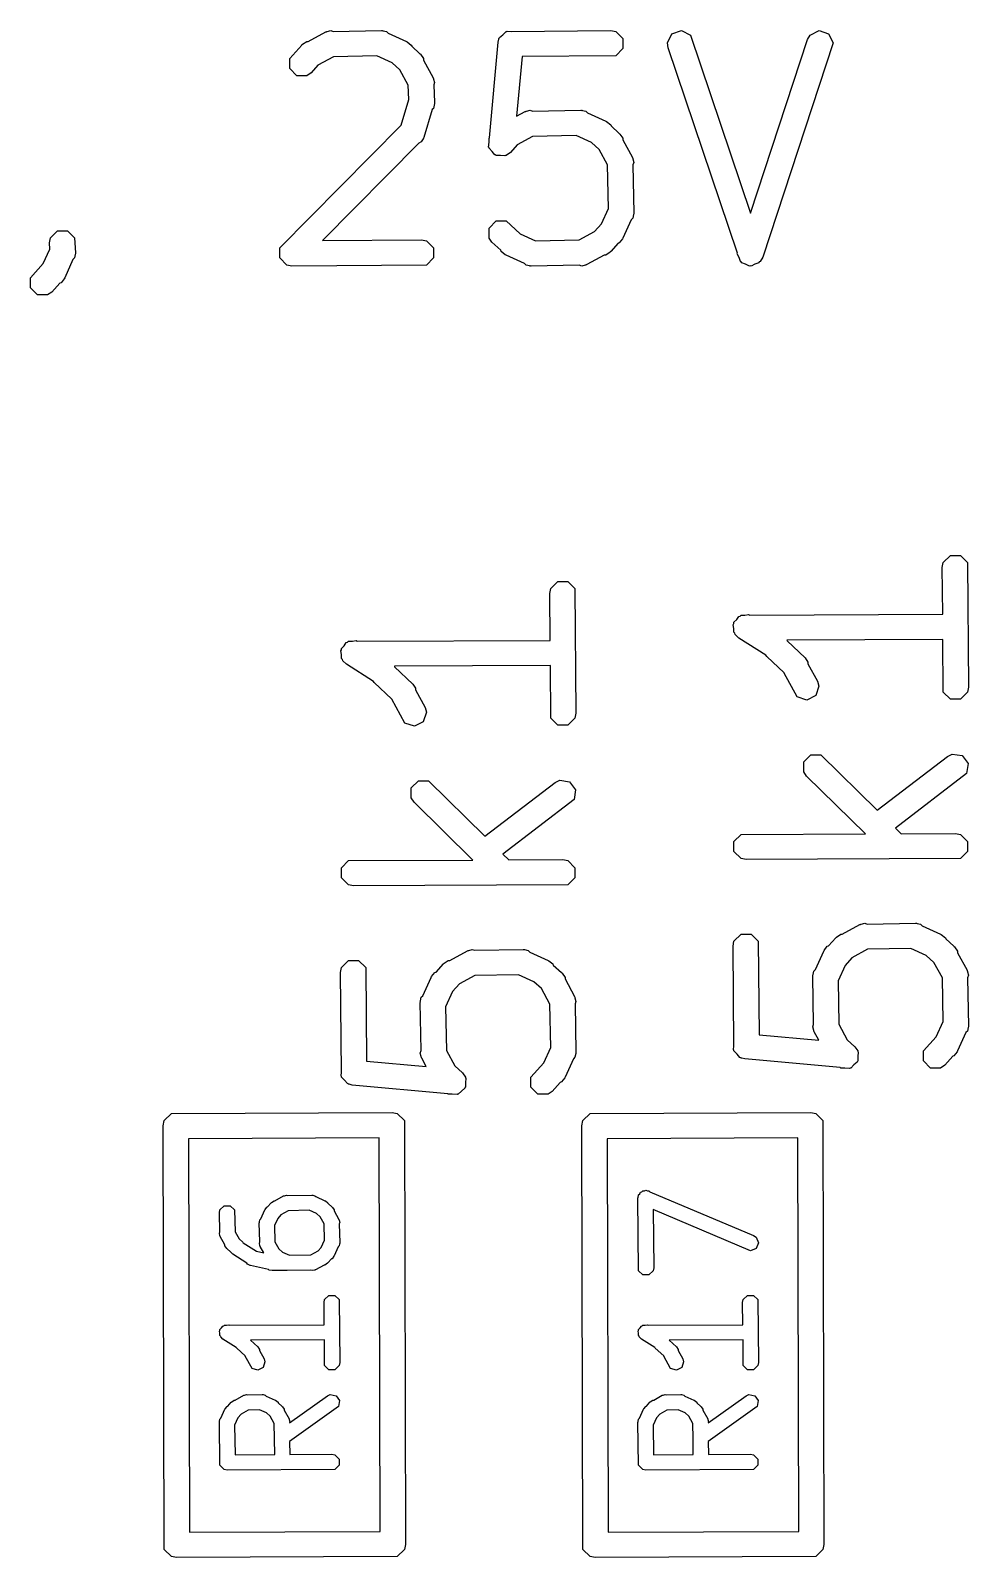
# Model space of a CAD drawing. Extents: x 4.84 to 6.71, y -5.93 to -3.85.
# Drawn here: x 6.2256 to 6.3667, y -5.2933 to -5.0636 of the extents above; entities that cross this region are included whole.
import ezdxf

# ---------------------------------------------------------------- set-up
doc = ezdxf.new("R2010")
doc.units = 0
doc.header["$MEASUREMENT"] = 0
doc.layers.add('BLACK', color=7, linetype='CONTINUOUS')

msp = doc.modelspace()

# ---------------------------------------------------------------- linework, layer by layer
at = {"layer": 'BLACK', "linetype": 'CONTINUOUS'}
for p, q in [((6.26651, -5.06565), (6.26715, -5.06523)), ((6.26715, -5.06523), (6.26738, -5.06523)), ((6.26738, -5.06523), (6.27002, -5.06379)), ((6.27002, -5.06379), (6.27012, -5.06376)), ((6.27012, -5.06376), (6.27015, -5.06373)), ((6.27015, -5.06373), (6.27024, -5.06373)), ((6.27024, -5.06373), (6.27076, -5.06358)), ((6.27076, -5.06358), (6.27114, -5.06371)), ((6.27114, -5.06371), (6.2784, -5.06358)), ((6.2784, -5.06358), (6.2785, -5.0636)), ((6.2785, -5.0636), (6.27854, -5.06358)), ((6.27854, -5.06358), (6.27863, -5.06362)), ((6.27863, -5.06362), (6.27916, -5.06373)), ((6.27916, -5.06373), (6.2794, -5.06398)), ((6.2794, -5.06398), (6.28216, -5.06523)), ((6.28216, -5.06523), (6.28216, -5.06523)), ((6.28216, -5.06523), (6.28216, -5.06523)), ((6.28216, -5.06523), (6.28228, -5.06529)), ((6.28228, -5.06529), (6.28289, -5.06576)), ((6.29464, -5.07973), (6.29594, -5.06535)), ((6.29594, -5.06535), (6.29608, -5.06489)), ((6.29608, -5.06479), (6.29612, -5.06475)), ((6.29608, -5.06489), (6.29608, -5.06479)), ((6.29612, -5.06475), (6.29617, -5.06462)), ((6.29617, -5.06462), (6.29668, -5.0642)), ((6.29668, -5.0642), (6.29715, -5.06373)), ((6.29715, -5.06373), (6.29725, -5.06373)), ((6.29725, -5.06373), (6.29733, -5.06366)), ((6.29733, -5.06366), (6.29792, -5.06372)), ((6.29792, -5.06372), (6.3129, -5.06358)), ((6.3129, -5.06358), (6.31365, -5.06373)), ((6.31365, -5.06373), (6.31472, -5.06479)), ((6.31472, -5.06479), (6.31472, -5.0663)), ((6.32143, -5.06541), (6.32211, -5.06406)), ((6.32153, -5.06617), (6.32143, -5.06541)), ((6.32211, -5.06406), (6.32354, -5.06358)), ((6.32354, -5.06358), (6.32488, -5.06426)), ((6.32488, -5.06426), (6.33395, -5.09105)), ((6.33395, -5.09105), (6.34253, -5.06492)), ((6.34636, -5.06541), (6.33576, -5.09767)), ((6.34253, -5.06492), (6.34291, -5.06426)), ((6.34291, -5.06426), (6.34425, -5.06358)), ((6.34425, -5.06358), (6.34568, -5.06406)), ((6.34568, -5.06406), (6.34636, -5.06541)), ((6.26459, -5.06779), (6.26642, -5.06576)), ((6.26459, -5.0693), (6.26459, -5.06779)), ((6.26642, -5.06575), (6.26651, -5.06565)), ((6.26642, -5.06576), (6.26642, -5.06575)), ((6.26642, -5.06576), (6.26642, -5.06576)), ((6.27116, -5.06751), (6.26884, -5.06877)), ((6.27771, -5.06739), (6.27116, -5.06751)), ((6.28001, -5.06844), (6.27771, -5.06739)), ((6.28289, -5.06576), (6.28295, -5.06595)), ((6.28295, -5.06595), (6.28419, -5.06706)), ((6.28419, -5.06706), (6.28419, -5.06706)), ((6.28419, -5.06706), (6.2842, -5.06707)), ((6.2842, -5.06707), (6.28429, -5.06715)), ((6.28429, -5.06715), (6.28472, -5.06779)), ((6.28472, -5.06779), (6.28472, -5.06803)), ((6.29956, -5.0675), (6.29874, -5.07648)), ((6.31365, -5.06737), (6.29956, -5.0675)), ((6.31472, -5.0663), (6.31365, -5.06737)), ((6.33198, -5.09705), (6.32153, -5.06617)), ((6.26565, -5.07037), (6.26459, -5.0693)), ((6.2678, -5.06994), (6.26716, -5.07037)), ((6.26884, -5.06877), (6.2678, -5.06994)), ((6.28117, -5.06949), (6.28001, -5.06844)), ((6.28244, -5.07181), (6.28117, -5.06949)), ((6.28472, -5.06803), (6.28616, -5.07067)), ((6.26716, -5.07037), (6.26565, -5.07037)), ((6.28253, -5.07394), (6.28244, -5.07181)), ((6.28616, -5.07067), (6.28619, -5.07076)), ((6.28619, -5.07076), (6.28622, -5.07079)), ((6.28622, -5.07079), (6.28622, -5.07089)), ((6.28622, -5.07089), (6.28637, -5.07141)), ((6.28637, -5.07141), (6.28626, -5.07173)), ((6.28626, -5.07173), (6.28636, -5.07441)), ((6.28136, -5.07781), (6.28253, -5.07394)), ((6.28637, -5.07455), (6.28622, -5.0753)), ((6.28636, -5.07441), (6.28637, -5.07441)), ((6.28637, -5.07441), (6.28636, -5.07441)), ((6.28636, -5.07441), (6.28637, -5.07455)), ((6.28604, -5.07548), (6.28477, -5.07967)), ((6.28622, -5.0753), (6.28604, -5.07548)), ((6.29874, -5.07648), (6.30002, -5.07578)), ((6.30002, -5.07578), (6.30011, -5.07576)), ((6.30011, -5.07576), (6.30015, -5.07573)), ((6.30015, -5.07573), (6.30024, -5.07573)), ((6.30024, -5.07573), (6.30076, -5.07558)), ((6.30076, -5.07558), (6.30114, -5.07571)), ((6.30114, -5.07571), (6.3084, -5.07558)), ((6.3084, -5.07558), (6.3085, -5.0756)), ((6.3085, -5.0756), (6.30854, -5.07558)), ((6.30854, -5.07558), (6.30863, -5.07562)), ((6.30863, -5.07562), (6.30915, -5.07573)), ((6.30915, -5.07573), (6.3094, -5.07597)), ((6.3094, -5.07597), (6.31215, -5.07723)), ((6.26309, -5.09629), (6.28136, -5.07781)), ((6.31215, -5.07723), (6.31215, -5.07723)), ((6.31215, -5.07723), (6.31215, -5.07723)), ((6.31215, -5.07723), (6.31228, -5.07728)), ((6.31228, -5.07728), (6.31289, -5.07776)), ((6.31289, -5.07776), (6.31295, -5.07794)), ((6.31295, -5.07794), (6.31418, -5.07906)), ((6.31418, -5.07906), (6.31419, -5.07906)), ((6.31419, -5.07906), (6.31419, -5.07906)), ((6.31419, -5.07906), (6.31429, -5.07915)), ((6.31429, -5.07915), (6.31472, -5.07979)), ((6.284, -5.08053), (6.26951, -5.09518)), ((6.28439, -5.08034), (6.284, -5.08053)), ((6.28466, -5.07986), (6.28439, -5.08034)), ((6.28472, -5.0798), (6.28466, -5.07986)), ((6.28477, -5.07967), (6.28472, -5.07975)), ((6.28472, -5.07975), (6.28472, -5.0798)), ((6.29452, -5.08111), (6.29458, -5.08038)), ((6.29458, -5.08119), (6.29452, -5.08111)), ((6.29458, -5.07979), (6.29464, -5.07973)), ((6.29458, -5.08038), (6.29458, -5.07979)), ((6.29458, -5.0813), (6.29458, -5.08119)), ((6.29505, -5.08177), (6.29458, -5.0813)), ((6.29884, -5.08077), (6.29779, -5.08194)), ((6.30115, -5.07951), (6.29884, -5.08077)), ((6.3077, -5.07939), (6.30115, -5.07951)), ((6.31001, -5.08044), (6.3077, -5.07939)), ((6.31117, -5.08149), (6.31001, -5.08044)), ((6.31243, -5.0838), (6.31117, -5.08149)), ((6.31472, -5.07979), (6.31472, -5.08003)), ((6.31472, -5.08003), (6.31616, -5.08266)), ((6.29547, -5.08228), (6.29505, -5.08177)), ((6.29557, -5.08229), (6.29547, -5.08228)), ((6.29565, -5.08236), (6.29557, -5.08229)), ((6.29631, -5.08236), (6.29565, -5.08236)), ((6.29697, -5.08243), (6.29631, -5.08236)), ((6.29705, -5.08236), (6.29697, -5.08243)), ((6.29715, -5.08236), (6.29705, -5.08236)), ((6.29779, -5.08194), (6.29715, -5.08236)), ((6.31255, -5.09035), (6.31243, -5.0838)), ((6.31616, -5.08266), (6.31618, -5.08276)), ((6.31618, -5.08276), (6.31622, -5.08279)), ((6.31622, -5.08279), (6.31622, -5.08288)), ((6.31622, -5.08288), (6.31636, -5.08341)), ((6.31636, -5.08341), (6.31623, -5.08379)), ((6.31623, -5.08379), (6.31637, -5.09104)), ((6.3115, -5.09265), (6.31255, -5.09035)), ((6.29458, -5.09329), (6.29565, -5.09222)), ((6.29565, -5.09222), (6.29715, -5.09222)), ((6.29715, -5.09222), (6.29929, -5.09415)), ((6.31046, -5.09382), (6.3115, -5.09265)), ((6.31597, -5.09204), (6.31472, -5.0948)), ((6.31622, -5.0918), (6.31597, -5.09204)), ((6.31632, -5.09127), (6.31622, -5.0918)), ((6.31636, -5.09118), (6.31632, -5.09127)), ((6.31637, -5.09104), (6.31635, -5.09114)), ((6.31635, -5.09114), (6.31636, -5.09118)), ((6.22844, -5.09554), (6.22859, -5.09479)), ((6.22859, -5.09479), (6.22966, -5.09372)), ((6.22966, -5.09372), (6.23116, -5.09372)), ((6.23116, -5.09372), (6.23223, -5.09479)), ((6.23223, -5.09479), (6.23238, -5.09704)), ((6.26951, -5.09518), (6.2844, -5.09507)), ((6.2844, -5.09507), (6.28516, -5.09522)), ((6.28516, -5.09522), (6.28622, -5.09629)), ((6.29458, -5.0948), (6.29458, -5.09329)), ((6.29501, -5.09544), (6.29458, -5.0948)), ((6.29929, -5.09415), (6.3016, -5.0952)), ((6.3016, -5.0952), (6.30815, -5.09508)), ((6.30815, -5.09508), (6.31046, -5.09382)), ((6.31466, -5.09492), (6.31419, -5.09553)), ((6.31472, -5.0948), (6.31466, -5.09492)), ((6.31472, -5.0948), (6.31472, -5.0948)), ((6.31472, -5.0948), (6.31472, -5.0948)), ((6.22751, -5.09865), (6.2285, -5.09648)), ((6.2285, -5.09648), (6.22844, -5.09554)), ((6.23233, -5.09727), (6.23223, -5.0978)), ((6.23237, -5.09718), (6.23233, -5.09727)), ((6.23238, -5.09704), (6.23236, -5.09714)), ((6.23236, -5.09714), (6.23237, -5.09718)), ((6.26309, -5.0978), (6.26309, -5.09629)), ((6.28622, -5.09629), (6.28622, -5.0978)), ((6.29635, -5.09664), (6.29501, -5.09544)), ((6.29641, -5.09683), (6.29635, -5.09664)), ((6.29702, -5.0973), (6.29641, -5.09683)), ((6.29715, -5.09736), (6.29702, -5.0973)), ((6.2999, -5.09861), (6.29715, -5.09736)), ((6.29715, -5.09736), (6.29715, -5.09736)), ((6.29715, -5.09736), (6.29715, -5.09736)), ((6.31192, -5.09736), (6.30928, -5.0988)), ((6.31215, -5.09736), (6.31192, -5.09736)), ((6.31279, -5.09694), (6.31215, -5.09736)), ((6.31288, -5.09684), (6.31279, -5.09694)), ((6.31289, -5.09683), (6.31288, -5.09684)), ((6.314, -5.09559), (6.31289, -5.09683)), ((6.31289, -5.09683), (6.31289, -5.09683)), ((6.31419, -5.09553), (6.314, -5.09559)), ((6.33193, -5.09718), (6.33198, -5.09705)), ((6.3322, -5.09772), (6.33193, -5.09718)), ((6.33576, -5.09767), (6.33538, -5.09833)), ((6.22559, -5.10079), (6.22751, -5.09865)), ((6.23198, -5.09804), (6.23073, -5.1008)), ((6.23223, -5.0978), (6.23198, -5.09804)), ((6.26415, -5.09886), (6.26309, -5.0978)), ((6.2649, -5.09901), (6.26415, -5.09886)), ((6.28516, -5.09886), (6.2649, -5.09901)), ((6.28622, -5.0978), (6.28516, -5.09886)), ((6.30015, -5.09886), (6.2999, -5.09861)), ((6.30067, -5.09897), (6.30015, -5.09886)), ((6.30076, -5.09901), (6.30067, -5.09897)), ((6.3008, -5.09899), (6.30076, -5.09901)), ((6.3009, -5.09901), (6.3008, -5.09899)), ((6.30816, -5.09888), (6.3009, -5.09901)), ((6.30854, -5.09901), (6.30816, -5.09888)), ((6.30906, -5.09886), (6.30854, -5.09901)), ((6.30915, -5.09886), (6.30906, -5.09886)), ((6.30918, -5.09883), (6.30915, -5.09886)), ((6.30928, -5.0988), (6.30918, -5.09883)), ((6.33241, -5.09833), (6.3322, -5.09772)), ((6.33254, -5.0984), (6.33241, -5.09833)), ((6.33261, -5.09853), (6.33254, -5.0984)), ((6.3332, -5.09873), (6.33261, -5.09853)), ((6.33376, -5.09901), (6.3332, -5.09873)), ((6.3339, -5.09896), (6.33376, -5.09901)), ((6.33404, -5.09901), (6.3339, -5.09896)), ((6.33459, -5.09873), (6.33404, -5.09901)), ((6.33519, -5.09853), (6.33459, -5.09873)), ((6.33525, -5.0984), (6.33519, -5.09853)), ((6.33538, -5.09833), (6.33525, -5.0984)), ((6.22559, -5.1023), (6.22559, -5.10079)), ((6.23001, -5.10159), (6.2288, -5.10293)), ((6.2302, -5.10153), (6.23001, -5.10159)), ((6.23067, -5.10092), (6.2302, -5.10153)), ((6.23073, -5.1008), (6.23067, -5.10092)), ((6.23073, -5.1008), (6.23073, -5.1008)), ((6.23073, -5.1008), (6.23073, -5.1008)), ((6.22666, -5.10336), (6.22559, -5.1023)), ((6.22816, -5.10336), (6.22666, -5.10336)), ((6.2288, -5.10293), (6.22816, -5.10336)), ((6.36279, -5.14436), (6.36294, -5.1436)), ((6.36294, -5.1436), (6.36401, -5.14254)), ((6.36401, -5.14254), (6.36551, -5.14254)), ((6.36551, -5.14254), (6.36658, -5.1436)), ((6.36658, -5.1436), (6.36673, -5.16235)), ((6.36285, -5.1514), (6.36279, -5.14436)), ((6.30374, -5.14829), (6.30389, -5.14754)), ((6.30389, -5.14754), (6.30495, -5.14648)), ((6.30495, -5.14648), (6.30646, -5.14648)), ((6.30646, -5.14648), (6.30752, -5.14754)), ((6.30752, -5.14754), (6.30767, -5.16629)), ((6.30379, -5.15533), (6.30374, -5.14829)), ((6.33133, -5.15297), (6.33144, -5.15281)), ((6.33144, -5.1526), (6.33185, -5.1522)), ((6.33144, -5.15281), (6.33144, -5.1526)), ((6.33185, -5.1522), (6.33217, -5.15172)), ((6.33217, -5.15172), (6.33237, -5.15168)), ((6.33237, -5.15168), (6.33251, -5.15154)), ((6.33251, -5.15154), (6.3331, -5.15153)), ((6.3331, -5.15153), (6.33365, -5.15142)), ((6.33365, -5.15142), (6.33381, -5.15153)), ((6.33381, -5.15153), (6.36285, -5.1514)), ((6.33144, -5.15354), (6.33133, -5.15297)), ((6.33144, -5.15411), (6.33144, -5.15354)), ((6.33159, -5.15425), (6.33144, -5.15411)), ((6.33163, -5.15445), (6.33159, -5.15425)), ((6.33217, -5.15499), (6.33163, -5.15445)), ((6.33626, -5.15758), (6.33217, -5.15499)), ((6.27228, -5.15691), (6.27239, -5.15674)), ((6.27239, -5.15747), (6.27228, -5.15691)), ((6.27239, -5.15654), (6.2728, -5.15613)), ((6.27239, -5.15674), (6.27239, -5.15654)), ((6.2728, -5.15613), (6.27311, -5.15566)), ((6.27311, -5.15566), (6.27331, -5.15562)), ((6.27331, -5.15562), (6.27346, -5.15547)), ((6.27346, -5.15547), (6.27404, -5.15547)), ((6.27404, -5.15547), (6.27459, -5.15536)), ((6.27459, -5.15536), (6.27476, -5.15547)), ((6.27476, -5.15547), (6.30379, -5.15533)), ((6.36288, -5.15519), (6.33941, -5.1553)), ((6.33941, -5.1553), (6.33943, -5.15539)), ((6.33943, -5.15539), (6.34215, -5.15796)), ((6.36294, -5.16311), (6.36288, -5.15519)), ((6.27239, -5.15805), (6.27239, -5.15747)), ((6.27253, -5.15819), (6.27239, -5.15805)), ((6.27257, -5.15839), (6.27253, -5.15819)), ((6.27312, -5.15893), (6.27257, -5.15839)), ((6.2772, -5.16151), (6.27312, -5.15893)), ((6.30382, -5.15912), (6.28035, -5.15923)), ((6.28035, -5.15923), (6.28037, -5.15933)), ((6.28037, -5.15933), (6.2831, -5.1619)), ((6.30389, -5.16704), (6.30382, -5.15912)), ((6.33637, -5.15775), (6.33626, -5.15758)), ((6.339, -5.16022), (6.33637, -5.15775)), ((6.34215, -5.15796), (6.34258, -5.1586)), ((6.34258, -5.1586), (6.34258, -5.15884)), ((6.34258, -5.15884), (6.34402, -5.16147)), ((6.27732, -5.16168), (6.2772, -5.16151)), ((6.27994, -5.16416), (6.27732, -5.16168)), ((6.2831, -5.1619), (6.28353, -5.16254)), ((6.339, -5.16024), (6.339, -5.16022)), ((6.34097, -5.16384), (6.339, -5.16024)), ((6.34402, -5.16147), (6.34423, -5.16222)), ((6.27995, -5.16417), (6.27994, -5.16416)), ((6.28192, -5.16778), (6.27995, -5.16417)), ((6.28353, -5.16254), (6.28353, -5.16277)), ((6.28353, -5.16277), (6.28497, -5.16541)), ((6.3424, -5.16432), (6.34097, -5.16384)), ((6.34375, -5.16364), (6.3424, -5.16432)), ((6.34423, -5.16222), (6.34375, -5.16364)), ((6.36401, -5.16417), (6.36294, -5.16311)), ((6.36551, -5.16417), (6.36401, -5.16417)), ((6.36658, -5.16311), (6.36551, -5.16417)), ((6.36673, -5.16235), (6.36658, -5.16311)), ((6.28517, -5.16615), (6.28469, -5.16758)), ((6.28497, -5.16541), (6.28517, -5.16615)), ((6.30767, -5.16629), (6.30752, -5.16704)), ((6.28335, -5.16826), (6.28192, -5.16778)), ((6.28469, -5.16758), (6.28335, -5.16826)), ((6.30495, -5.16811), (6.30389, -5.16704)), ((6.30646, -5.16811), (6.30495, -5.16811)), ((6.30752, -5.16704), (6.30646, -5.16811)), ((6.34194, -5.1736), (6.34301, -5.17253)), ((6.34301, -5.17253), (6.34452, -5.17253)), ((6.34452, -5.17253), (6.353, -5.18087)), ((6.353, -5.18087), (6.36358, -5.17278)), ((6.36358, -5.17278), (6.36427, -5.17245)), ((6.36427, -5.17245), (6.36576, -5.17266)), ((6.36576, -5.17266), (6.36667, -5.17386)), ((6.34194, -5.17511), (6.34194, -5.1736)), ((6.34237, -5.17575), (6.34194, -5.17511)), ((6.35122, -5.18445), (6.34237, -5.17575)), ((6.36645, -5.17536), (6.35573, -5.18356)), ((6.36667, -5.17386), (6.36645, -5.17536)), ((6.28289, -5.17754), (6.28395, -5.17647)), ((6.28289, -5.17904), (6.28289, -5.17754)), ((6.28395, -5.17647), (6.28546, -5.17647)), ((6.28546, -5.17647), (6.29394, -5.18481)), ((6.29394, -5.18481), (6.30452, -5.17672)), ((6.30452, -5.17672), (6.30522, -5.17638)), ((6.30522, -5.17638), (6.30671, -5.1766)), ((6.30671, -5.1766), (6.30761, -5.1778)), ((6.30761, -5.1778), (6.3074, -5.17929)), ((6.28332, -5.17968), (6.28289, -5.17904)), ((6.29216, -5.18838), (6.28332, -5.17968)), ((6.3074, -5.17929), (6.29667, -5.1875)), ((6.33144, -5.1856), (6.33251, -5.18453)), ((6.33251, -5.18453), (6.35122, -5.18445)), ((6.35573, -5.18356), (6.3566, -5.18442)), ((6.3566, -5.18442), (6.36476, -5.18438)), ((6.36476, -5.18438), (6.36551, -5.18453)), ((6.36551, -5.18453), (6.36658, -5.1856)), ((6.33144, -5.1871), (6.33144, -5.1856)), ((6.33251, -5.18817), (6.33144, -5.1871)), ((6.36658, -5.1871), (6.36551, -5.18817)), ((6.36658, -5.1856), (6.36658, -5.1871)), ((6.27239, -5.18954), (6.27346, -5.18847)), ((6.27239, -5.19104), (6.27239, -5.18954)), ((6.27346, -5.18847), (6.29216, -5.18838)), ((6.29667, -5.1875), (6.29755, -5.18836)), ((6.29755, -5.18836), (6.3057, -5.18832)), ((6.3057, -5.18832), (6.30646, -5.18847)), ((6.30646, -5.18847), (6.30752, -5.18954)), ((6.30752, -5.18954), (6.30752, -5.19104)), ((6.33326, -5.18832), (6.33251, -5.18817)), ((6.36551, -5.18817), (6.33326, -5.18832)), ((6.27346, -5.19211), (6.27239, -5.19104)), ((6.30752, -5.19104), (6.30646, -5.19211)), ((6.27421, -5.19226), (6.27346, -5.19211)), ((6.30646, -5.19211), (6.27421, -5.19226)), ((6.34774, -5.19953), (6.35038, -5.19809)), ((6.35038, -5.19809), (6.35048, -5.19806)), ((6.35048, -5.19806), (6.35051, -5.19803)), ((6.35051, -5.19803), (6.3506, -5.19803)), ((6.3506, -5.19803), (6.35112, -5.19789)), ((6.35112, -5.19789), (6.3515, -5.19801)), ((6.3515, -5.19801), (6.35876, -5.19788)), ((6.35876, -5.19788), (6.35886, -5.1979)), ((6.35886, -5.1979), (6.3589, -5.19789)), ((6.3589, -5.19789), (6.35899, -5.19793)), ((6.35899, -5.19793), (6.35951, -5.19803)), ((6.35951, -5.19803), (6.35976, -5.19828)), ((6.35976, -5.19828), (6.36251, -5.19953)), ((6.3313, -5.20135), (6.33144, -5.2006)), ((6.33144, -5.2006), (6.33251, -5.19953)), ((6.33251, -5.19953), (6.33402, -5.19953)), ((6.33402, -5.19953), (6.33508, -5.2006)), ((6.33508, -5.2006), (6.33522, -5.21469)), ((6.34566, -5.2013), (6.34677, -5.20007)), ((6.34677, -5.20007), (6.34677, -5.20006)), ((6.34677, -5.20006), (6.34678, -5.20006)), ((6.34678, -5.20006), (6.34687, -5.19996)), ((6.34687, -5.19996), (6.34751, -5.19953)), ((6.34751, -5.19953), (6.34774, -5.19953)), ((6.36251, -5.19953), (6.36251, -5.19953)), ((6.36251, -5.19953), (6.36251, -5.19953)), ((6.36251, -5.19953), (6.36264, -5.19959)), ((6.36264, -5.19959), (6.36325, -5.20006)), ((6.36325, -5.20006), (6.36331, -5.20025)), ((6.36331, -5.20025), (6.36454, -5.20136)), ((6.28869, -5.20347), (6.29133, -5.20203)), ((6.29133, -5.20203), (6.29142, -5.202)), ((6.29142, -5.202), (6.29145, -5.20197)), ((6.29145, -5.20197), (6.29154, -5.20197)), ((6.29154, -5.20197), (6.29207, -5.20182)), ((6.29207, -5.20182), (6.29245, -5.20195)), ((6.29245, -5.20195), (6.29971, -5.20182)), ((6.29971, -5.20182), (6.2998, -5.20184)), ((6.2998, -5.20184), (6.29984, -5.20182)), ((6.29984, -5.20182), (6.29993, -5.20186)), ((6.29993, -5.20186), (6.30046, -5.20197)), ((6.30046, -5.20197), (6.30071, -5.20222)), ((6.30071, -5.20222), (6.30346, -5.20347)), ((6.33144, -5.21633), (6.3313, -5.20135)), ((6.34369, -5.20485), (6.34494, -5.2021)), ((6.34494, -5.2021), (6.345, -5.20197)), ((6.34494, -5.2021), (6.34494, -5.2021)), ((6.34494, -5.2021), (6.34494, -5.2021)), ((6.345, -5.20197), (6.34547, -5.20136)), ((6.34547, -5.20136), (6.34566, -5.2013)), ((6.3492, -5.20308), (6.34816, -5.20424)), ((6.35151, -5.20181), (6.3492, -5.20308)), ((6.35807, -5.20169), (6.35151, -5.20181)), ((6.36037, -5.20274), (6.35807, -5.20169)), ((6.36153, -5.20379), (6.36037, -5.20274)), ((6.36454, -5.20136), (6.36455, -5.20136)), ((6.36455, -5.20136), (6.36455, -5.20137)), ((6.36455, -5.20137), (6.36465, -5.20146)), ((6.36465, -5.20146), (6.36508, -5.2021)), ((6.36508, -5.2021), (6.36508, -5.20233)), ((6.36508, -5.20233), (6.36652, -5.20497)), ((6.27224, -5.20529), (6.27239, -5.20453)), ((6.27238, -5.22027), (6.27224, -5.20529)), ((6.27239, -5.20453), (6.27346, -5.20347)), ((6.27346, -5.20347), (6.27496, -5.20347)), ((6.27496, -5.20347), (6.27603, -5.20453)), ((6.27603, -5.20453), (6.27616, -5.21863)), ((6.28595, -5.20591), (6.28642, -5.2053)), ((6.28642, -5.2053), (6.28661, -5.20524)), ((6.28661, -5.20524), (6.28772, -5.204)), ((6.28772, -5.204), (6.28773, -5.20399)), ((6.28772, -5.204), (6.28772, -5.204)), ((6.28773, -5.20399), (6.28781, -5.20389)), ((6.28781, -5.20389), (6.28845, -5.20347)), ((6.28845, -5.20347), (6.28869, -5.20347)), ((6.29901, -5.20563), (6.29246, -5.20575)), ((6.30132, -5.20668), (6.29901, -5.20563)), ((6.30346, -5.20347), (6.30346, -5.20347)), ((6.30346, -5.20347), (6.30346, -5.20347)), ((6.30346, -5.20347), (6.30359, -5.20353)), ((6.30359, -5.20353), (6.30419, -5.204)), ((6.30419, -5.204), (6.30425, -5.20419)), ((6.30425, -5.20419), (6.30549, -5.2053)), ((6.30549, -5.2053), (6.30549, -5.2053)), ((6.30549, -5.2053), (6.3055, -5.20531)), ((6.3055, -5.20531), (6.3056, -5.20539)), ((6.3056, -5.20539), (6.30602, -5.20603)), ((6.3433, -5.20571), (6.34334, -5.20562)), ((6.34334, -5.20562), (6.34344, -5.2051)), ((6.34344, -5.2051), (6.34369, -5.20485)), ((6.34816, -5.20424), (6.34711, -5.20654)), ((6.3628, -5.2061), (6.36153, -5.20379)), ((6.36652, -5.20497), (6.36655, -5.20506)), ((6.36655, -5.20506), (6.36658, -5.2051)), ((6.36658, -5.2051), (6.36658, -5.20519)), ((6.36658, -5.20519), (6.36672, -5.20571)), ((6.28464, -5.20879), (6.28589, -5.20603)), ((6.28589, -5.20603), (6.28595, -5.20591)), ((6.28589, -5.20603), (6.28589, -5.20603)), ((6.28589, -5.20603), (6.28589, -5.20603)), ((6.29015, -5.20701), (6.2891, -5.20818)), ((6.29246, -5.20575), (6.29015, -5.20701)), ((6.30248, -5.20773), (6.30132, -5.20668)), ((6.30374, -5.21004), (6.30248, -5.20773)), ((6.30602, -5.20603), (6.30602, -5.20627)), ((6.30602, -5.20627), (6.30747, -5.20891)), ((6.34329, -5.20585), (6.34331, -5.20575)), ((6.34343, -5.21311), (6.34329, -5.20585)), ((6.34331, -5.20575), (6.3433, -5.20571)), ((6.34711, -5.20654), (6.34723, -5.21309)), ((6.36291, -5.21265), (6.3628, -5.2061)), ((6.36672, -5.20571), (6.3666, -5.20609)), ((6.3666, -5.20609), (6.36673, -5.21335)), ((6.28424, -5.20965), (6.28428, -5.20956)), ((6.28426, -5.20969), (6.28424, -5.20965)), ((6.28424, -5.20979), (6.28426, -5.20969)), ((6.28437, -5.21704), (6.28424, -5.20979)), ((6.28428, -5.20956), (6.28439, -5.20903)), ((6.28439, -5.20903), (6.28464, -5.20879)), ((6.2891, -5.20818), (6.28805, -5.21048)), ((6.30386, -5.21659), (6.30374, -5.21004)), ((6.30747, -5.20891), (6.30749, -5.209)), ((6.30749, -5.209), (6.30752, -5.20903)), ((6.30752, -5.20903), (6.30752, -5.20912)), ((6.30752, -5.20912), (6.30767, -5.20965)), ((6.30767, -5.20965), (6.30754, -5.21003)), ((6.30754, -5.21003), (6.30767, -5.21729)), ((6.28805, -5.21048), (6.28817, -5.21703)), ((6.33522, -5.21469), (6.3442, -5.2155)), ((6.3433, -5.21349), (6.34343, -5.21311)), ((6.34344, -5.21401), (6.3433, -5.21349)), ((6.34344, -5.2141), (6.34344, -5.21401)), ((6.34348, -5.21413), (6.34344, -5.2141)), ((6.3435, -5.21423), (6.34348, -5.21413)), ((6.3442, -5.2155), (6.3435, -5.21423)), ((6.34723, -5.21309), (6.34849, -5.21541)), ((6.36186, -5.21496), (6.36291, -5.21265)), ((6.36633, -5.21435), (6.36508, -5.2171)), ((6.36658, -5.2141), (6.36633, -5.21435)), ((6.36668, -5.21358), (6.36658, -5.2141)), ((6.36672, -5.21349), (6.36668, -5.21358)), ((6.36673, -5.21335), (6.36671, -5.21345)), ((6.36671, -5.21345), (6.36672, -5.21349)), ((6.28424, -5.21742), (6.28437, -5.21704)), ((6.28817, -5.21703), (6.28943, -5.21934)), ((6.30281, -5.2189), (6.30386, -5.21659)), ((6.33138, -5.21692), (6.33144, -5.21633)), ((6.33144, -5.217), (6.33138, -5.21692)), ((6.33144, -5.2171), (6.33144, -5.217)), ((6.33191, -5.21757), (6.33144, -5.2171)), ((6.34849, -5.21541), (6.34965, -5.21646)), ((6.34965, -5.21646), (6.35008, -5.21709)), ((6.35008, -5.21709), (6.35008, -5.2172)), ((6.35994, -5.21709), (6.36186, -5.21496)), ((6.35994, -5.2186), (6.35994, -5.21709)), ((6.36508, -5.2171), (6.36502, -5.21723)), ((6.36508, -5.2171), (6.36508, -5.2171)), ((6.36508, -5.2171), (6.36508, -5.2171)), ((6.27616, -5.21863), (6.28514, -5.21944)), ((6.28439, -5.21795), (6.28424, -5.21742)), ((6.28439, -5.21804), (6.28439, -5.21795)), ((6.28442, -5.21807), (6.28439, -5.21804)), ((6.28445, -5.21817), (6.28442, -5.21807)), ((6.28514, -5.21944), (6.28445, -5.21817)), ((6.28943, -5.21934), (6.2906, -5.22039)), ((6.30089, -5.22103), (6.30281, -5.2189)), ((6.30728, -5.21829), (6.30602, -5.22104)), ((6.30752, -5.21804), (6.30728, -5.21829)), ((6.30763, -5.21751), (6.30752, -5.21804)), ((6.30767, -5.21742), (6.30763, -5.21751)), ((6.30767, -5.21729), (6.30765, -5.21738)), ((6.30765, -5.21738), (6.30767, -5.21742)), ((6.33233, -5.21808), (6.33191, -5.21757)), ((6.33247, -5.21812), (6.33233, -5.21808)), ((6.33251, -5.21817), (6.33247, -5.21812)), ((6.33261, -5.21817), (6.33251, -5.21817)), ((6.33307, -5.21831), (6.33261, -5.21817)), ((6.34744, -5.21961), (6.33307, -5.21831)), ((6.34948, -5.2192), (6.34901, -5.21967)), ((6.35, -5.21878), (6.34948, -5.2192)), ((6.35001, -5.21867), (6.35, -5.21878)), ((6.35008, -5.2186), (6.35001, -5.21867)), ((6.35008, -5.2172), (6.35015, -5.21728)), ((6.35015, -5.21728), (6.35008, -5.21794)), ((6.35008, -5.21794), (6.35008, -5.2186)), ((6.36101, -5.21967), (6.35994, -5.2186)), ((6.36315, -5.21924), (6.36251, -5.21967)), ((6.36436, -5.2179), (6.36315, -5.21924)), ((6.36455, -5.21784), (6.36436, -5.2179)), ((6.36502, -5.21723), (6.36455, -5.21784)), ((6.27232, -5.22085), (6.27238, -5.22027)), ((6.27239, -5.22093), (6.27232, -5.22085)), ((6.27239, -5.22104), (6.27239, -5.22093)), ((6.27286, -5.22151), (6.27239, -5.22104)), ((6.27328, -5.22202), (6.27286, -5.22151)), ((6.2906, -5.22039), (6.29103, -5.22103)), ((6.29103, -5.22103), (6.29103, -5.22114)), ((6.29103, -5.22114), (6.29109, -5.22122)), ((6.29109, -5.22122), (6.29103, -5.22188)), ((6.30089, -5.22254), (6.30089, -5.22103)), ((6.30597, -5.22117), (6.30549, -5.22177)), ((6.30602, -5.22104), (6.30597, -5.22117)), ((6.30602, -5.22104), (6.30602, -5.22104)), ((6.30602, -5.22104), (6.30602, -5.22104)), ((6.34751, -5.21967), (6.34744, -5.21961)), ((6.3481, -5.21967), (6.34751, -5.21967)), ((6.34883, -5.21973), (6.3481, -5.21967)), ((6.34891, -5.21967), (6.34883, -5.21973)), ((6.34901, -5.21967), (6.34891, -5.21967)), ((6.36251, -5.21967), (6.36101, -5.21967)), ((6.27341, -5.22206), (6.27328, -5.22202)), ((6.27346, -5.2221), (6.27341, -5.22206)), ((6.27355, -5.2221), (6.27346, -5.2221)), ((6.27401, -5.22224), (6.27355, -5.2221)), ((6.28839, -5.22354), (6.27401, -5.22224)), ((6.28845, -5.2236), (6.28839, -5.22354)), ((6.28905, -5.2236), (6.28845, -5.2236)), ((6.28978, -5.22367), (6.28905, -5.2236)), ((6.28986, -5.2236), (6.28978, -5.22367)), ((6.28996, -5.2236), (6.28986, -5.2236)), ((6.29043, -5.22313), (6.28996, -5.2236)), ((6.29094, -5.22272), (6.29043, -5.22313)), ((6.29095, -5.22261), (6.29094, -5.22272)), ((6.29103, -5.22254), (6.29095, -5.22261)), ((6.29103, -5.22188), (6.29103, -5.22254)), ((6.30195, -5.2236), (6.30089, -5.22254)), ((6.30346, -5.2236), (6.30195, -5.2236)), ((6.3041, -5.22318), (6.30346, -5.2236)), ((6.30531, -5.22183), (6.3041, -5.22318)), ((6.30549, -5.22177), (6.30531, -5.22183)), ((6.24557, -5.22835), (6.24572, -5.22759)), ((6.24572, -5.29209), (6.24557, -5.22835)), ((6.24572, -5.22759), (6.24679, -5.22653)), ((6.24679, -5.22653), (6.28002, -5.22638)), ((6.28002, -5.22638), (6.28077, -5.22653)), ((6.28077, -5.22653), (6.28184, -5.22759)), ((6.28184, -5.22759), (6.28199, -5.29134)), ((6.30856, -5.22835), (6.30871, -5.22759)), ((6.30871, -5.29209), (6.30856, -5.22835)), ((6.30871, -5.22759), (6.30978, -5.22653)), ((6.30978, -5.22653), (6.34301, -5.22638)), ((6.34301, -5.22638), (6.34377, -5.22653)), ((6.34377, -5.22653), (6.34483, -5.22759)), ((6.34483, -5.22759), (6.34498, -5.29134)), ((6.27806, -5.23018), (6.24936, -5.23031)), ((6.24936, -5.23031), (6.2495, -5.28951)), ((6.27819, -5.28938), (6.27806, -5.23018)), ((6.34105, -5.23018), (6.31236, -5.23031)), ((6.31236, -5.23031), (6.3125, -5.28951)), ((6.34119, -5.28938), (6.34105, -5.23018)), ((6.26127, -5.24054), (6.2618, -5.23995)), ((6.2618, -5.23995), (6.26181, -5.23994)), ((6.2618, -5.23995), (6.2618, -5.23995)), ((6.26181, -5.23994), (6.26186, -5.23988)), ((6.26186, -5.23988), (6.26224, -5.23963)), ((6.26224, -5.23963), (6.26237, -5.23963)), ((6.26237, -5.23963), (6.26366, -5.23891)), ((6.26366, -5.23891), (6.26372, -5.2389)), ((6.26372, -5.2389), (6.26374, -5.23888)), ((6.26374, -5.23888), (6.2638, -5.23888)), ((6.2638, -5.23888), (6.26411, -5.23879)), ((6.26411, -5.23879), (6.26433, -5.23887)), ((6.26433, -5.23887), (6.26794, -5.23879)), ((6.26794, -5.23879), (6.268, -5.2388)), ((6.268, -5.2388), (6.26803, -5.23879)), ((6.26803, -5.23879), (6.26808, -5.23882)), ((6.26808, -5.23882), (6.26839, -5.23888)), ((6.26839, -5.23888), (6.26854, -5.23902)), ((6.26854, -5.23902), (6.26989, -5.23963)), ((6.26989, -5.23963), (6.26989, -5.23963)), ((6.26989, -5.23963), (6.2699, -5.23963)), ((6.2699, -5.23963), (6.26997, -5.23966)), ((6.26997, -5.23966), (6.27033, -5.23995)), ((6.27033, -5.23995), (6.27037, -5.24005)), ((6.27037, -5.24005), (6.27096, -5.24058)), ((6.317, -5.23922), (6.31701, -5.23921)), ((6.31709, -5.25017), (6.317, -5.23922)), ((6.31701, -5.23919), (6.31709, -5.23877)), ((6.317, -5.23921), (6.31701, -5.23919)), ((6.31701, -5.23921), (6.317, -5.23921)), ((6.31709, -5.23877), (6.31727, -5.2386)), ((6.31727, -5.2386), (6.31736, -5.23837)), ((6.31736, -5.23837), (6.31757, -5.23829)), ((6.31757, -5.23829), (6.31773, -5.23813)), ((6.31773, -5.23813), (6.31798, -5.23813)), ((6.31798, -5.23813), (6.3182, -5.23804)), ((6.3182, -5.23804), (6.31841, -5.23813)), ((6.31841, -5.23813), (6.31864, -5.23813)), ((6.31864, -5.23813), (6.3188, -5.23829)), ((6.3188, -5.23829), (6.3344, -5.24488)), ((6.25401, -5.24147), (6.2541, -5.24102)), ((6.25409, -5.24434), (6.25401, -5.24147)), ((6.2541, -5.24102), (6.25474, -5.24038)), ((6.25474, -5.24038), (6.25565, -5.24038)), ((6.25565, -5.24038), (6.25629, -5.24102)), ((6.25629, -5.24102), (6.25637, -5.2443)), ((6.2601, -5.24252), (6.26024, -5.24238)), ((6.26024, -5.24238), (6.26085, -5.24102)), ((6.26085, -5.24102), (6.26089, -5.24094)), ((6.26085, -5.24102), (6.26085, -5.24102)), ((6.26085, -5.24102), (6.26085, -5.24102)), ((6.26089, -5.24094), (6.26117, -5.24058)), ((6.26117, -5.24058), (6.26127, -5.24054)), ((6.26279, -5.24229), (6.26231, -5.24337)), ((6.26327, -5.24175), (6.26279, -5.24229)), ((6.26436, -5.24115), (6.26327, -5.24175)), ((6.26753, -5.24108), (6.26436, -5.24115)), ((6.26862, -5.24157), (6.26753, -5.24108)), ((6.26916, -5.24205), (6.26862, -5.24157)), ((6.26977, -5.24313), (6.26916, -5.24205)), ((6.27096, -5.24058), (6.27097, -5.24058)), ((6.27097, -5.24058), (6.27097, -5.24058)), ((6.27097, -5.24058), (6.27103, -5.24063)), ((6.27103, -5.24063), (6.27128, -5.24102)), ((6.27128, -5.24102), (6.27128, -5.24115)), ((6.27128, -5.24115), (6.272, -5.24244)), ((6.33392, -5.24715), (6.3193, -5.24097)), ((6.3193, -5.24097), (6.31937, -5.24972)), ((6.25402, -5.24455), (6.25409, -5.24434)), ((6.2541, -5.24487), (6.25402, -5.24455)), ((6.25637, -5.2443), (6.25697, -5.24539)), ((6.26001, -5.24297), (6.26002, -5.24291)), ((6.26009, -5.24584), (6.26001, -5.24297)), ((6.26002, -5.24289), (6.26004, -5.24283)), ((6.26002, -5.24291), (6.26002, -5.24289)), ((6.26004, -5.24283), (6.2601, -5.24252)), ((6.26231, -5.24337), (6.26237, -5.2458)), ((6.26983, -5.24557), (6.26977, -5.24313)), ((6.272, -5.24244), (6.27201, -5.2425)), ((6.27201, -5.2425), (6.27203, -5.24252)), ((6.27203, -5.24252), (6.27203, -5.24257)), ((6.27203, -5.24257), (6.27212, -5.24289)), ((6.27212, -5.24289), (6.27205, -5.2431)), ((6.27205, -5.2431), (6.27212, -5.24597)), ((6.2541, -5.24492), (6.2541, -5.24487)), ((6.25412, -5.24494), (6.2541, -5.24492)), ((6.25414, -5.245), (6.25412, -5.24494)), ((6.25485, -5.24629), (6.25414, -5.245)), ((6.25485, -5.24642), (6.25485, -5.24629)), ((6.25511, -5.2468), (6.25485, -5.24642)), ((6.25517, -5.24686), (6.25511, -5.2468)), ((6.2557, -5.24733), (6.25517, -5.24686)), ((6.25517, -5.24686), (6.25517, -5.24686)), ((6.25517, -5.24686), (6.25517, -5.24686)), ((6.25697, -5.24539), (6.25753, -5.24588)), ((6.25753, -5.24588), (6.25759, -5.24598)), ((6.25759, -5.24598), (6.2596, -5.24724)), ((6.26002, -5.24605), (6.26009, -5.24584)), ((6.2601, -5.24637), (6.26002, -5.24605)), ((6.2601, -5.24642), (6.2601, -5.24637)), ((6.26012, -5.24644), (6.2601, -5.24642)), ((6.26014, -5.2465), (6.26012, -5.24644)), ((6.26068, -5.24748), (6.26014, -5.2465)), ((6.26237, -5.2458), (6.26297, -5.24689)), ((6.26297, -5.24689), (6.26351, -5.24737)), ((6.26886, -5.24719), (6.26934, -5.24665)), ((6.26934, -5.24665), (6.26983, -5.24557)), ((6.27189, -5.24656), (6.27128, -5.24792)), ((6.27203, -5.24642), (6.27189, -5.24656)), ((6.2721, -5.24611), (6.27203, -5.24642)), ((6.27212, -5.24605), (6.2721, -5.24611)), ((6.27212, -5.24597), (6.27211, -5.24603)), ((6.27211, -5.24603), (6.27212, -5.24605)), ((6.33476, -5.24681), (6.33392, -5.24715)), ((6.3344, -5.24488), (6.33478, -5.24514)), ((6.33512, -5.24598), (6.33476, -5.24681)), ((6.33478, -5.24514), (6.33512, -5.24598)), ((6.25571, -5.24738), (6.2557, -5.24733)), ((6.25604, -5.2477), (6.25571, -5.24738)), ((6.25816, -5.24903), (6.25604, -5.2477)), ((6.25824, -5.24917), (6.25816, -5.24903)), ((6.25866, -5.24936), (6.25824, -5.24917)), ((6.2596, -5.24724), (6.26068, -5.24748)), ((6.26351, -5.24737), (6.26455, -5.24784)), ((6.26455, -5.24784), (6.26778, -5.24779)), ((6.26778, -5.24779), (6.26886, -5.24719)), ((6.27028, -5.24905), (6.26989, -5.24931)), ((6.27033, -5.249), (6.27028, -5.24905)), ((6.27034, -5.24899), (6.27033, -5.24899)), ((6.27033, -5.24899), (6.27033, -5.249)), ((6.27086, -5.2484), (6.27034, -5.24899)), ((6.27097, -5.24836), (6.27086, -5.2484)), ((6.27125, -5.248), (6.27097, -5.24836)), ((6.27128, -5.24792), (6.27125, -5.248)), ((6.27128, -5.24792), (6.27128, -5.24792)), ((6.27128, -5.24792), (6.27128, -5.24792)), ((6.25871, -5.24938), (6.25866, -5.24936)), ((6.26141, -5.24998), (6.25871, -5.24938)), ((6.25871, -5.24938), (6.25871, -5.24938)), ((6.25871, -5.24938), (6.25871, -5.24938)), ((6.26149, -5.25006), (6.26141, -5.24998)), ((6.26194, -5.25015), (6.26149, -5.25006)), ((6.26405, -5.25012), (6.26194, -5.25015)), ((6.26411, -5.25015), (6.26405, -5.25012)), ((6.26419, -5.25012), (6.26411, -5.25015)), ((6.26779, -5.25007), (6.26419, -5.25012)), ((6.26803, -5.25015), (6.26779, -5.25007)), ((6.26834, -5.25006), (6.26803, -5.25015)), ((6.26839, -5.25006), (6.26834, -5.25006)), ((6.26841, -5.25004), (6.26839, -5.25006)), ((6.26847, -5.25003), (6.26841, -5.25004)), ((6.26976, -5.24931), (6.26847, -5.25003)), ((6.26989, -5.24931), (6.26976, -5.24931)), ((6.31773, -5.25081), (6.31709, -5.25017)), ((6.31864, -5.25081), (6.31773, -5.25081)), ((6.31928, -5.25017), (6.31864, -5.25081)), ((6.31937, -5.24972), (6.31928, -5.25017)), ((6.26985, -5.25452), (6.27049, -5.25388)), ((6.27049, -5.25388), (6.27139, -5.25388)), ((6.27139, -5.25388), (6.27203, -5.25452)), ((6.33284, -5.25452), (6.33348, -5.25388)), ((6.33348, -5.25388), (6.33439, -5.25388)), ((6.33439, -5.25388), (6.33503, -5.25452)), ((6.26976, -5.25497), (6.26985, -5.25452)), ((6.26979, -5.25829), (6.26976, -5.25497)), ((6.27203, -5.25452), (6.27212, -5.26397)), ((6.33275, -5.25497), (6.33284, -5.25452)), ((6.33278, -5.25829), (6.33275, -5.25497)), ((6.33503, -5.25452), (6.33512, -5.26397)), ((6.25435, -5.25877), (6.25454, -5.25849)), ((6.25454, -5.25849), (6.25466, -5.25846)), ((6.25466, -5.25846), (6.25474, -5.25838)), ((6.25474, -5.25838), (6.2551, -5.25837)), ((6.2551, -5.25837), (6.25542, -5.25831)), ((6.25542, -5.25831), (6.25552, -5.25837)), ((6.25552, -5.25837), (6.26979, -5.25829)), ((6.31734, -5.25877), (6.31753, -5.25849)), ((6.31753, -5.25849), (6.31765, -5.25846)), ((6.31765, -5.25846), (6.31773, -5.25838)), ((6.31773, -5.25838), (6.31809, -5.25837)), ((6.31809, -5.25837), (6.31842, -5.25831)), ((6.31842, -5.25831), (6.31852, -5.25837)), ((6.31852, -5.25837), (6.33278, -5.25829)), ((6.25404, -5.25924), (6.2541, -5.25914)), ((6.2541, -5.25958), (6.25404, -5.25924)), ((6.2541, -5.25902), (6.25435, -5.25877)), ((6.2541, -5.25914), (6.2541, -5.25902)), ((6.2541, -5.25992), (6.2541, -5.25958)), ((6.25419, -5.26001), (6.2541, -5.25992)), ((6.25421, -5.26012), (6.25419, -5.26001)), ((6.25454, -5.26045), (6.25421, -5.26012)), ((6.25654, -5.26171), (6.25454, -5.26045)), ((6.26981, -5.26057), (6.2587, -5.26063)), ((6.2587, -5.26063), (6.25978, -5.26163)), ((6.26985, -5.26442), (6.26981, -5.26057)), ((6.31703, -5.25924), (6.31709, -5.25914)), ((6.31709, -5.25958), (6.31703, -5.25924)), ((6.31709, -5.25902), (6.31734, -5.25877)), ((6.31709, -5.25914), (6.31709, -5.25902)), ((6.31709, -5.25992), (6.31709, -5.25958)), ((6.31718, -5.26001), (6.31709, -5.25992)), ((6.3172, -5.26012), (6.31718, -5.26001)), ((6.31753, -5.26045), (6.3172, -5.26012)), ((6.31954, -5.26171), (6.31753, -5.26045)), ((6.33281, -5.26057), (6.3217, -5.26063)), ((6.3217, -5.26063), (6.32277, -5.26163)), ((6.33284, -5.26442), (6.33281, -5.26057)), ((6.25661, -5.2618), (6.25654, -5.26171)), ((6.25789, -5.26299), (6.25661, -5.2618)), ((6.25789, -5.263), (6.25789, -5.26299)), ((6.25892, -5.26486), (6.25789, -5.263)), ((6.25978, -5.26163), (6.26003, -5.26202)), ((6.26003, -5.26202), (6.26003, -5.26215)), ((6.26003, -5.26215), (6.26075, -5.26344)), ((6.3196, -5.2618), (6.31954, -5.26171)), ((6.32088, -5.26299), (6.3196, -5.2618)), ((6.32088, -5.263), (6.32088, -5.26299)), ((6.32191, -5.26486), (6.32088, -5.263)), ((6.32277, -5.26163), (6.32303, -5.26202)), ((6.32303, -5.26202), (6.32303, -5.26215)), ((6.32303, -5.26215), (6.32374, -5.26344)), ((6.25978, -5.26515), (6.25892, -5.26486)), ((6.26059, -5.26474), (6.25978, -5.26515)), ((6.26087, -5.26388), (6.26059, -5.26474)), ((6.26075, -5.26344), (6.26087, -5.26388)), ((6.27049, -5.26506), (6.26985, -5.26442)), ((6.27139, -5.26506), (6.27049, -5.26506)), ((6.27203, -5.26442), (6.27139, -5.26506)), ((6.27212, -5.26397), (6.27203, -5.26442)), ((6.32277, -5.26515), (6.32191, -5.26486)), ((6.32358, -5.26474), (6.32277, -5.26515)), ((6.32386, -5.26388), (6.32358, -5.26474)), ((6.32374, -5.26344), (6.32386, -5.26388)), ((6.33348, -5.26506), (6.33284, -5.26442)), ((6.33439, -5.26506), (6.33348, -5.26506)), ((6.33503, -5.26442), (6.33439, -5.26506)), ((6.33512, -5.26397), (6.33503, -5.26442)), ((6.25527, -5.27054), (6.2558, -5.26995)), ((6.2558, -5.26995), (6.2558, -5.26994)), ((6.2558, -5.26994), (6.25581, -5.26994)), ((6.25581, -5.26994), (6.25586, -5.26988)), ((6.25586, -5.26988), (6.25624, -5.26962)), ((6.25624, -5.26962), (6.25637, -5.26962)), ((6.25637, -5.26962), (6.25767, -5.26891)), ((6.25767, -5.26891), (6.25772, -5.26889)), ((6.25772, -5.26889), (6.25774, -5.26888)), ((6.25774, -5.26888), (6.2578, -5.26887)), ((6.2578, -5.26887), (6.25811, -5.26879)), ((6.25811, -5.26879), (6.25831, -5.26886)), ((6.25831, -5.26886), (6.26044, -5.26879)), ((6.26044, -5.26879), (6.2605, -5.2688)), ((6.2605, -5.2688), (6.26053, -5.26879)), ((6.26053, -5.26879), (6.26058, -5.26881)), ((6.26058, -5.26881), (6.2609, -5.26888)), ((6.2609, -5.26888), (6.26104, -5.26902)), ((6.26104, -5.26902), (6.26239, -5.26962)), ((6.26239, -5.26962), (6.2624, -5.26962)), ((6.2624, -5.26962), (6.2624, -5.26963)), ((6.2624, -5.26963), (6.26247, -5.26966)), ((6.26247, -5.26966), (6.26284, -5.26994)), ((6.26284, -5.26994), (6.26287, -5.27005)), ((6.26456, -5.27307), (6.27026, -5.269)), ((6.27026, -5.269), (6.27069, -5.26881)), ((6.27069, -5.26881), (6.27158, -5.26897)), ((6.27158, -5.26897), (6.2721, -5.26971)), ((6.2721, -5.26971), (6.27194, -5.2706)), ((6.31827, -5.27054), (6.31879, -5.26995)), ((6.31879, -5.26995), (6.31879, -5.26994)), ((6.31879, -5.26994), (6.3188, -5.26994)), ((6.3188, -5.26994), (6.31885, -5.26988)), ((6.31885, -5.26988), (6.31923, -5.26962)), ((6.31923, -5.26962), (6.31937, -5.26962)), ((6.31937, -5.26962), (6.32066, -5.26891)), ((6.32066, -5.26891), (6.32071, -5.26889)), ((6.32071, -5.26889), (6.32073, -5.26888)), ((6.32073, -5.26888), (6.32079, -5.26887)), ((6.32079, -5.26887), (6.3211, -5.26879)), ((6.3211, -5.26879), (6.32131, -5.26886)), ((6.32131, -5.26886), (6.32344, -5.26879)), ((6.32344, -5.26879), (6.32349, -5.2688)), ((6.32349, -5.2688), (6.32352, -5.26879)), ((6.32352, -5.26879), (6.32357, -5.26881)), ((6.32357, -5.26881), (6.32389, -5.26888)), ((6.32389, -5.26888), (6.32403, -5.26902)), ((6.32403, -5.26902), (6.32539, -5.26962)), ((6.32539, -5.26962), (6.32539, -5.26962)), ((6.32539, -5.26962), (6.32539, -5.26963)), ((6.32539, -5.26963), (6.32546, -5.26966)), ((6.32546, -5.26966), (6.32583, -5.26994)), ((6.32583, -5.26994), (6.32586, -5.27005)), ((6.32755, -5.27307), (6.33326, -5.269)), ((6.33326, -5.269), (6.33368, -5.26881)), ((6.33368, -5.26881), (6.33457, -5.26897)), ((6.33457, -5.26897), (6.33509, -5.26971)), ((6.33509, -5.26971), (6.33493, -5.2706)), ((6.25424, -5.27237), (6.25485, -5.27102)), ((6.25485, -5.27101), (6.25489, -5.27094)), ((6.25485, -5.27102), (6.25485, -5.27101)), ((6.25485, -5.27101), (6.25485, -5.27101)), ((6.25489, -5.27094), (6.25517, -5.27057)), ((6.25517, -5.27057), (6.25527, -5.27054)), ((6.25727, -5.27174), (6.25679, -5.27229)), ((6.25836, -5.27114), (6.25727, -5.27174)), ((6.26006, -5.27109), (6.25836, -5.27114)), ((6.26112, -5.27156), (6.26006, -5.27109)), ((6.26167, -5.27205), (6.26112, -5.27156)), ((6.26226, -5.27313), (6.26167, -5.27205)), ((6.26287, -5.27005), (6.26346, -5.27057)), ((6.26346, -5.27057), (6.26347, -5.27057)), ((6.26347, -5.27057), (6.26347, -5.27058)), ((6.26347, -5.27058), (6.26353, -5.27063)), ((6.26353, -5.27063), (6.26378, -5.27101)), ((6.26378, -5.27101), (6.26378, -5.27115)), ((6.26378, -5.27115), (6.2645, -5.27244)), ((6.27194, -5.2706), (6.26458, -5.27585)), ((6.31724, -5.27237), (6.31784, -5.27102)), ((6.31784, -5.27102), (6.31784, -5.27101)), ((6.31784, -5.27101), (6.31785, -5.27101)), ((6.31785, -5.27101), (6.31788, -5.27094)), ((6.31788, -5.27094), (6.31816, -5.27057)), ((6.31816, -5.27057), (6.31827, -5.27054)), ((6.32027, -5.27174), (6.31978, -5.27229)), ((6.32135, -5.27114), (6.32027, -5.27174)), ((6.32305, -5.27109), (6.32135, -5.27114)), ((6.32411, -5.27156), (6.32305, -5.27109)), ((6.32466, -5.27205), (6.32411, -5.27156)), ((6.32526, -5.27313), (6.32466, -5.27205)), ((6.32586, -5.27005), (6.32645, -5.27057)), ((6.32645, -5.27057), (6.32646, -5.27057)), ((6.32646, -5.27057), (6.32646, -5.27058)), ((6.32646, -5.27058), (6.32652, -5.27063)), ((6.32652, -5.27063), (6.32678, -5.27101)), ((6.32678, -5.27101), (6.32678, -5.27115)), ((6.32678, -5.27115), (6.32749, -5.27244)), ((6.33493, -5.2706), (6.32757, -5.27585)), ((6.25401, -5.27297), (6.25402, -5.27291)), ((6.2541, -5.27942), (6.25401, -5.27297)), ((6.25402, -5.27288), (6.25404, -5.27283)), ((6.25402, -5.27291), (6.25402, -5.27288)), ((6.25404, -5.27283), (6.2541, -5.27251)), ((6.2541, -5.27251), (6.25424, -5.27237)), ((6.25679, -5.27229), (6.2563, -5.27339)), ((6.2563, -5.27339), (6.25636, -5.27786)), ((6.2623, -5.27543), (6.26226, -5.27313)), ((6.2645, -5.27244), (6.26451, -5.27249)), ((6.26451, -5.27249), (6.26453, -5.27251)), ((6.26453, -5.27251), (6.26453, -5.27257)), ((6.26453, -5.27257), (6.26462, -5.27288)), ((6.26462, -5.27288), (6.26456, -5.27307)), ((6.317, -5.27297), (6.31702, -5.27291)), ((6.31709, -5.27942), (6.317, -5.27297)), ((6.31701, -5.27288), (6.31703, -5.27283)), ((6.31702, -5.27291), (6.31701, -5.27288)), ((6.31703, -5.27283), (6.31709, -5.27251)), ((6.31709, -5.27251), (6.31724, -5.27237)), ((6.31978, -5.27229), (6.31929, -5.27339)), ((6.31929, -5.27339), (6.31935, -5.27786)), ((6.32529, -5.27543), (6.32526, -5.27313)), ((6.32749, -5.27244), (6.32751, -5.27249)), ((6.32751, -5.27249), (6.32753, -5.27251)), ((6.32753, -5.27251), (6.32753, -5.27257)), ((6.32753, -5.27257), (6.32761, -5.27288)), ((6.32761, -5.27288), (6.32755, -5.27307)), ((6.26229, -5.27547), (6.2623, -5.27543)), ((6.2623, -5.27548), (6.26229, -5.27547)), ((6.26233, -5.27783), (6.2623, -5.27548)), ((6.26458, -5.27585), (6.26461, -5.27782)), ((6.32528, -5.27547), (6.32529, -5.27543)), ((6.32529, -5.27548), (6.32528, -5.27547)), ((6.32532, -5.27783), (6.32529, -5.27548)), ((6.32757, -5.27585), (6.3276, -5.27782)), ((6.25636, -5.27786), (6.26233, -5.27783)), ((6.26461, -5.27782), (6.27094, -5.27778)), ((6.27094, -5.27778), (6.27139, -5.27787)), ((6.27139, -5.27787), (6.27203, -5.27851)), ((6.27203, -5.27851), (6.27203, -5.27942)), ((6.31935, -5.27786), (6.32532, -5.27783)), ((6.3276, -5.27782), (6.33393, -5.27778)), ((6.33393, -5.27778), (6.33439, -5.27787)), ((6.33439, -5.27787), (6.33503, -5.27851)), ((6.33503, -5.27851), (6.33503, -5.27942)), ((6.25474, -5.28006), (6.2541, -5.27942)), ((6.25519, -5.28015), (6.25474, -5.28006)), ((6.27139, -5.28006), (6.25519, -5.28015)), ((6.27203, -5.27942), (6.27139, -5.28006)), ((6.31773, -5.28006), (6.31709, -5.27942)), ((6.31819, -5.28015), (6.31773, -5.28006)), ((6.33439, -5.28006), (6.31819, -5.28015)), ((6.33503, -5.27942), (6.33439, -5.28006)), ((6.2495, -5.28951), (6.27819, -5.28938)), ((6.3125, -5.28951), (6.34119, -5.28938)), ((6.24679, -5.29316), (6.24572, -5.29209)), ((6.28184, -5.29209), (6.28077, -5.29316)), ((6.28199, -5.29134), (6.28184, -5.29209)), ((6.30978, -5.29316), (6.30871, -5.29209)), ((6.34483, -5.29209), (6.34377, -5.29316)), ((6.34498, -5.29134), (6.34483, -5.29209)), ((6.24754, -5.29331), (6.24679, -5.29316)), ((6.28077, -5.29316), (6.24754, -5.29331)), ((6.31053, -5.29331), (6.30978, -5.29316)), ((6.34377, -5.29316), (6.31053, -5.29331))]:
    msp.add_line(p, q, dxfattribs=at)

doc.saveas('drawing.dxf')
